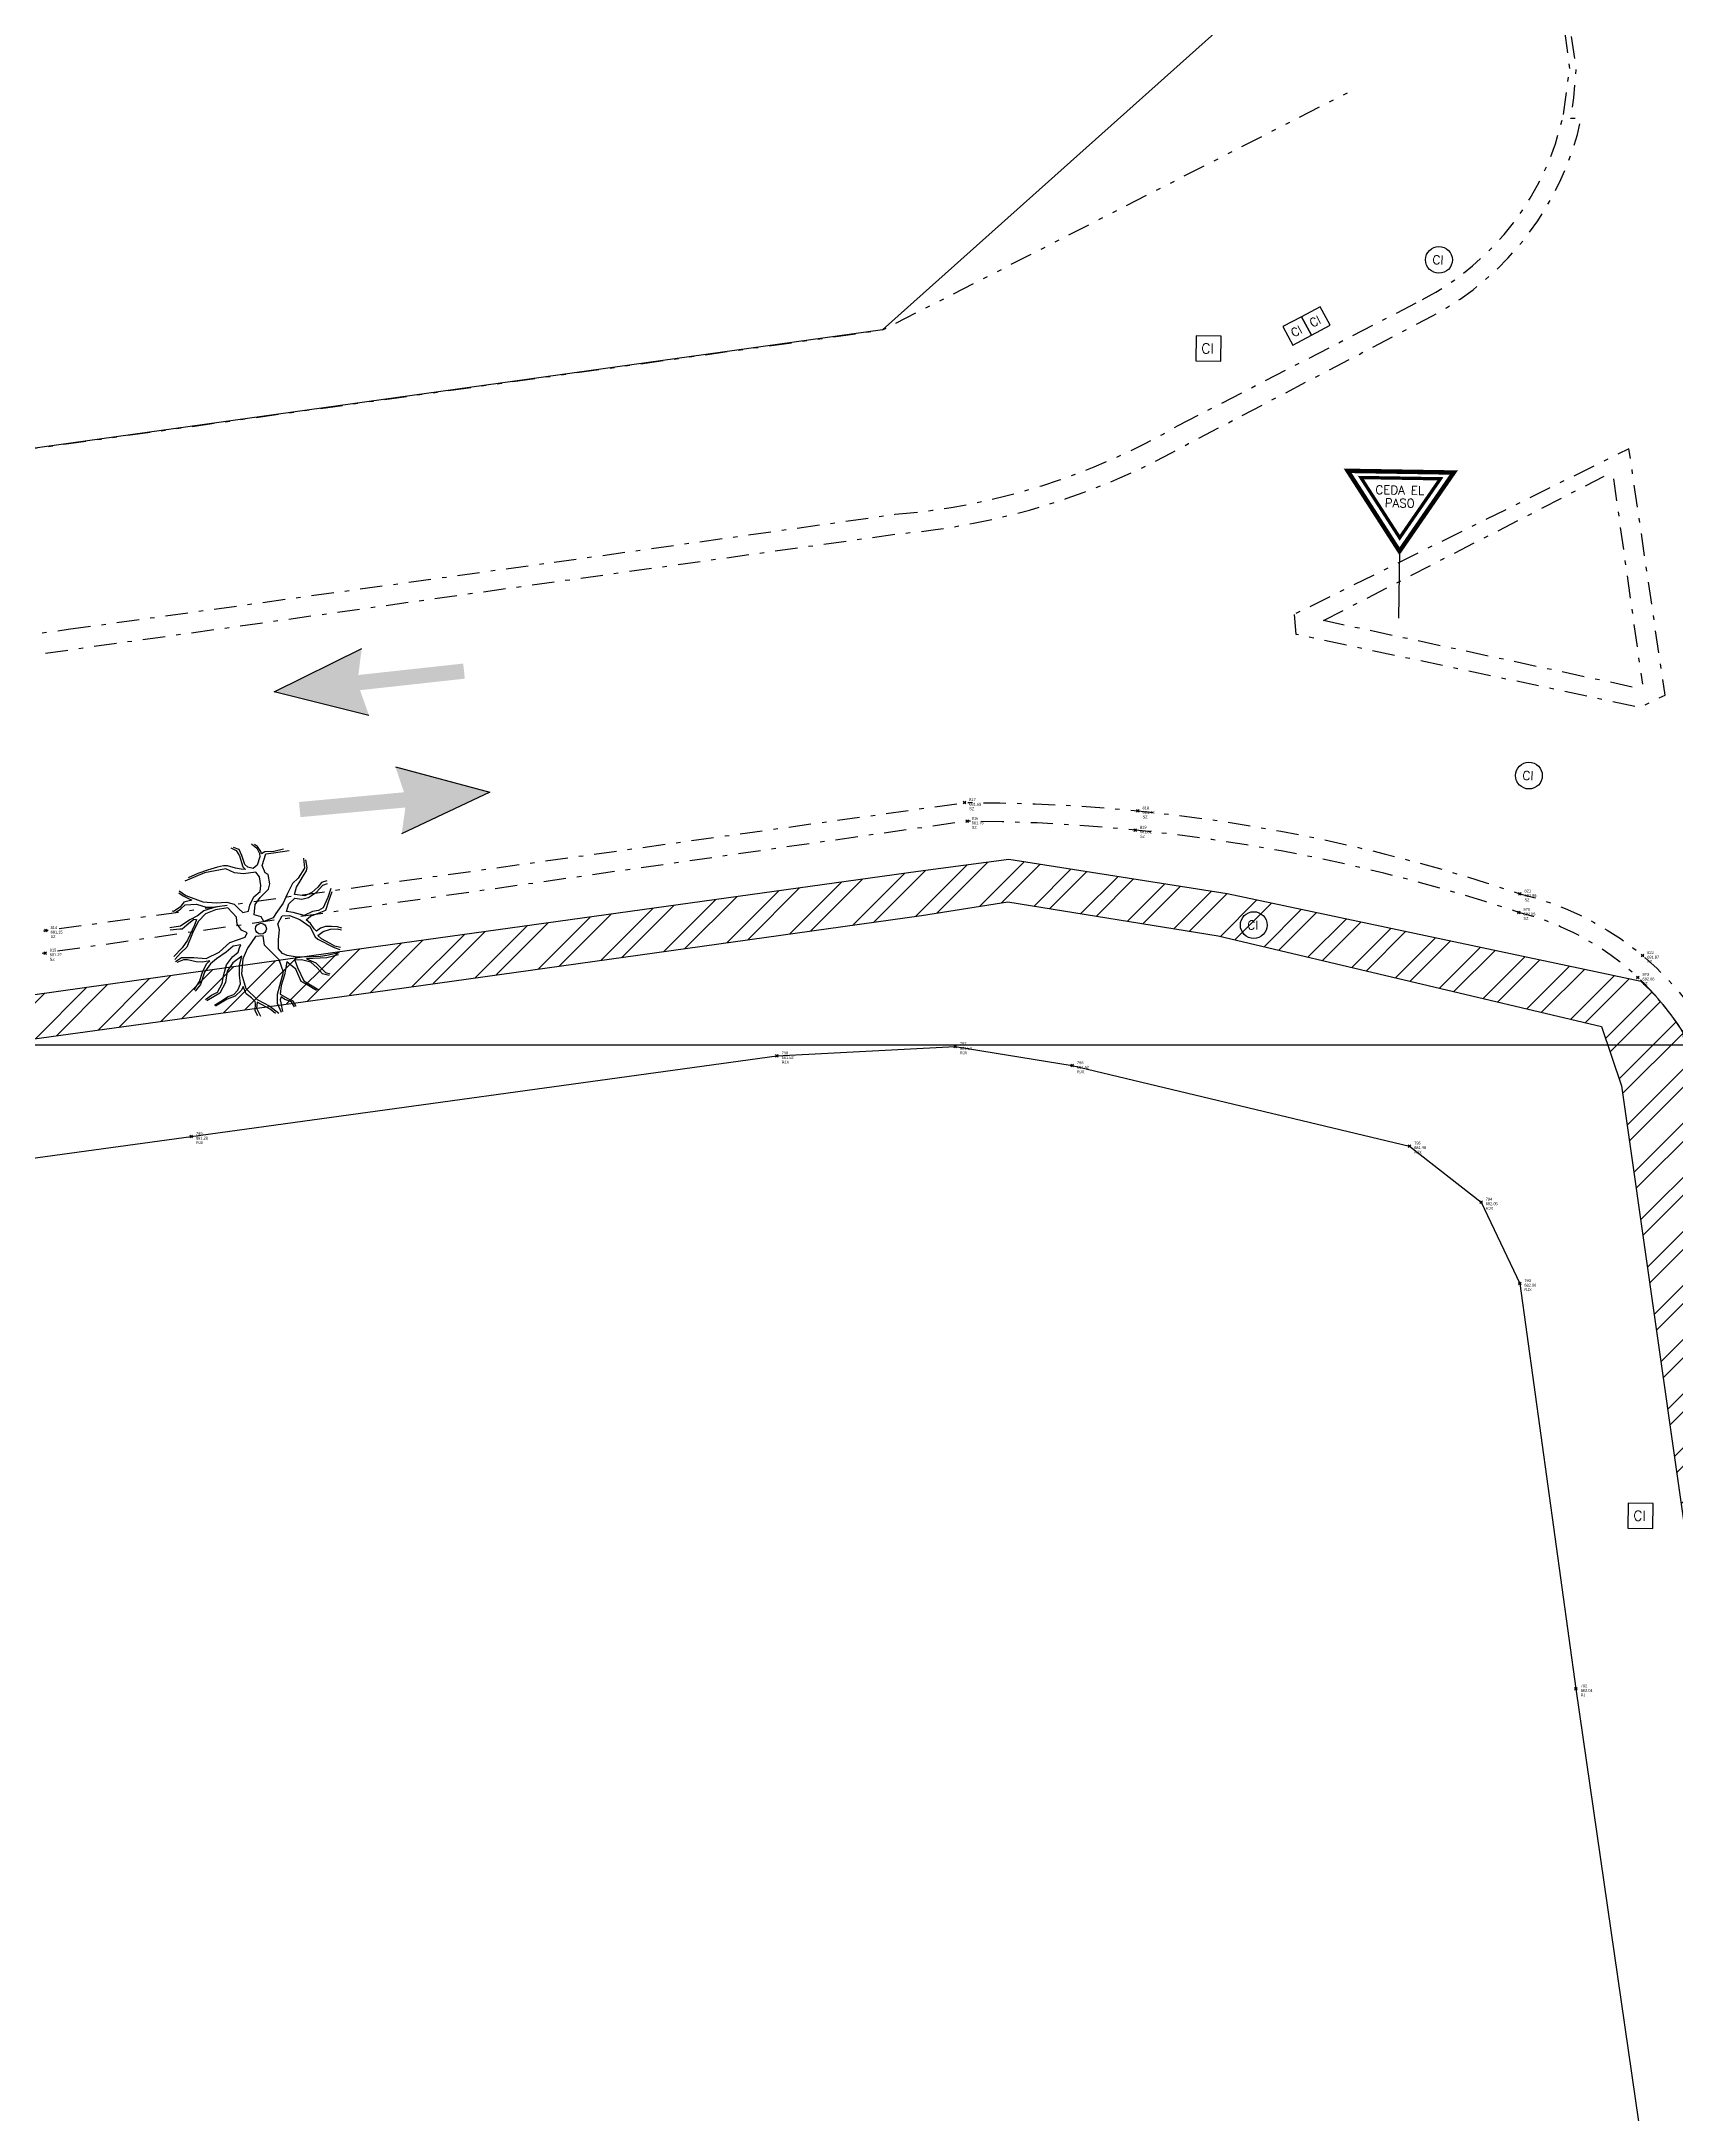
# Model space of a CAD drawing. Extents: x 352140 to 354978, y 6304672 to 6307963.
# Drawn here: x 352735.63 to 352772.25, y 6305576.04 to 6305622.47 of the extents above; entities that cross this region are included whole.
import ezdxf
from ezdxf.enums import TextEntityAlignment as Align

# ---------------------------------------------------------------- set-up
doc = ezdxf.new("R2010")
doc.units = 0
doc.header["$PDMODE"] = 35
doc.header["$PDSIZE"] = 0.03
for name, pattern in [('DASHED', [19.05, 12.7, -6.35]), ('DIVIDE', [1.25, 0.5, -0.25, 0, -0.25, 0, -0.25]), ('JPG_DASHDOT', [1, 0.5, -0.25, 0, -0.25])]:
    doc.linetypes.add(name, pattern=pattern)
doc.layers.get('0').update_dxf_attribs({"linetype": 'CONTINUOUS'})
for name, color, linetype in [('03_S2_Pav ext_Borde vereda', 7, 'CONTINUOUS'), ('1-coordenadas', 8, 'CONTINUOUS'), ('1-LINEA DE CIERRO', 7, 'DIVIDE'), ('1-REJA', 252, 'FENCELINE1'), ('1-SEÑALETICA', 2, 'CONTINUOUS'), ('1-VEREDA', 251, 'CONTINUOUS'), ('2-ACHURADO VEREDA', 252, 'CONTINUOUS'), ('C-TOPO - BORDE - 2', 7, 'CONTINUOUS'), ('C-TOPO - BORDE - 3', 7, 'CONTINUOUS'), ('TOP-URB-SOLERAS', 2, 'JPG_DASHDOT'), ('V-NODE - 2013', 4, 'CONTINUOUS'), ('V-NODE-TEXT 2013', 2, 'CONTINUOUS'), ('Z-ARB', 253, 'CONTINUOUS'), ('Z-CI', 253, 'CONTINUOUS'), ('Z-CR', 253, 'CONTINUOUS'), ('Z-CR2', 253, 'CONTINUOUS'), ('Z-R2', 253, 'CONTINUOUS')]:
    doc.layers.add(name, color=color, linetype=linetype)
doc.styles.add('ROMAND', font='romand.shx', dxfattribs={"height": 1})
doc.styles.add('ROMANS', font='romans.shx', dxfattribs={"width": 0.75})
doc.linetypes.add('FENCELINE1', pattern='A,6.35,-2.54,[133,ltypeshp.shx,S=2.54,R=0,X=-2.54,Y=0],-2.54,25.4', length=36.83)

# ---------------------------------------------------------------- blocks, each defined once
blk = doc.blocks.new('COORDENADAS')
at = {"layer": '1-coordenadas'}
blk.add_line((20, -600.625), (1420, -600.625), dxfattribs=at)
blk = doc.blocks.new('ARB')
at = {"layer": 'Z-ARB', "linetype": 'Continuous'}
for p, q in [((-0.239, 1.899), (-0.12, 1.8)), ((-0.104, 1.843), (-0.176, 1.887)), ((-0.859, 1.399), (-0.994, 1.364)), ((-0.77, 1.397), (-0.859, 1.399)), ((-0.594, 1.348), (-0.77, 1.397)), ((-0.702, 1.798), (-0.583, 1.746)), ((-0.515, 1.763), (-0.643, 1.81)), ((-0.583, 1.746), (-0.509, 1.626)), ((-0.451, 1.63), (-0.515, 1.763)), ((-0.509, 1.626), (-0.456, 1.48)), ((-0.456, 1.48), (-0.427, 1.377)), ((-0.383, 1.436), (-0.451, 1.63)), ((-0.315, 1.371), (-0.383, 1.436)), ((-0.104, 1.421), (-0.198, 1.348)), ((-0.12, 1.8), (-0.061, 1.684)), ((-0.028, 1.73), (-0.104, 1.843)), ((-0.052, 1.607), (-0.104, 1.421)), ((-0.061, 1.684), (-0.052, 1.607)), ((-0.015, 1.675), (-0.028, 1.73)), ((0.059, 1.721), (-0.015, 1.675)), ((0.008, 1.414), (0.083, 1.679)), ((0.074, 1.251), (0.008, 1.414)), ((0.263, 1.735), (0.059, 1.721)), ((0.083, 1.679), (0.258, 1.706)), ((0.258, 1.706), (0.603, 1.763)), ((0.476, 1.792), (0.263, 1.735)), ((0.925, 1.599), (0.953, 1.37)), ((1.013, 1.388), (0.981, 1.56)), ((-1.286, 1.232), (-1.718, 1.038)), ((-1.435, 1.215), (-1.648, 1.112)), ((-1.218, 1.294), (-1.435, 1.215)), ((-0.807, 1.329), (-1.286, 1.232)), ((-0.994, 1.364), (-1.218, 1.294)), ((-0.613, 1.246), (-0.807, 1.329)), ((-0.408, 1.222), (-0.613, 1.246)), ((-0.46, 1.33), (-0.594, 1.348)), ((-0.365, 1.32), (-0.46, 1.33)), ((-0.427, 1.377), (-0.365, 1.32)), ((-0.133, 1.268), (-0.408, 1.222)), ((-0.198, 1.348), (-0.315, 1.371)), ((-0.048, 1.161), (-0.133, 1.268)), ((-0.02, 0.968), (-0.048, 1.161)), ((-0.03, 0.834), (-0.02, 0.968)), ((0.14, 1.216), (0.074, 1.251)), ((0.182, 1.012), (0.14, 1.216)), ((0.158, 0.888), (0.182, 1.012)), ((0.693, 1.027), (0.575, 0.786)), ((0.813, 1.148), (0.693, 1.027)), ((0.743, 0.777), (0.782, 0.943)), ((0.782, 0.943), (0.864, 1.078)), ((0.953, 1.37), (0.813, 1.148)), ((0.864, 1.078), (0.938, 1.207)), ((0.938, 1.207), (0.999, 1.316)), ((0.999, 1.316), (1.013, 1.388)), ((1.26, 0.95), (1.125, 0.832)), ((1.231, 0.842), (1.374, 0.996)), ((1.337, 1.055), (1.26, 0.95)), ((1.457, 1.093), (1.337, 1.055)), ((1.374, 0.996), (1.478, 1.036)), ((-1.85, 0.774), (-1.749, 0.71)), ((-1.845, 0.817), (-1.69, 0.721)), ((-1.735, 0.571), (-1.815, 0.451)), ((-1.797, 0.417), (-1.707, 0.506)), ((-1.749, 0.71), (-1.558, 0.613)), ((-1.558, 0.613), (-1.735, 0.571)), ((-1.707, 0.506), (-1.453, 0.525)), ((-1.69, 0.721), (-1.313, 0.581)), ((-1.453, 0.525), (-1.23, 0.467)), ((-1.313, 0.581), (-1.01, 0.561)), ((-1.01, 0.478), (-1.287, 0.38)), ((-1.23, 0.467), (-1.01, 0.478)), ((-1.01, 0.561), (-0.772, 0.583)), ((-0.772, 0.583), (-0.611, 0.538)), ((-0.611, 0.538), (-0.502, 0.434)), ((-0.283, 0.392), (-0.259, 0.523)), ((-0.259, 0.523), (-0.167, 0.709)), ((-0.167, 0.709), (-0.03, 0.834)), ((-0.154, 0.307), (-0.135, 0.537)), ((-0.135, 0.537), (-0.024, 0.697)), ((-0.024, 0.697), (0.158, 0.888)), ((0.486, 0.577), (0.329, 0.343)), ((0.575, 0.786), (0.486, 0.577)), ((0.565, 0.396), (0.614, 0.568)), ((0.614, 0.568), (0.752, 0.7)), ((0.973, 0.756), (0.743, 0.777)), ((0.752, 0.7), (0.909, 0.677)), ((0.909, 0.677), (1.054, 0.717)), ((1.125, 0.832), (0.973, 0.756)), ((1.054, 0.717), (1.231, 0.842)), ((1.39, 0.487), (1.281, 0.425)), ((1.419, 0.557), (1.39, 0.487)), ((1.484, 0.726), (1.419, 0.557)), ((1.445, 0.439), (1.509, 0.646)), ((1.554, 0.924), (1.484, 0.726)), ((1.509, 0.646), (1.582, 0.858)), ((-1.799, 0.026), (-2.04, -0.011)), ((-2.01, 0.315), (-1.918, 0.335)), ((-1.962, 0.358), (-1.993, 0.364)), ((-1.815, 0.451), (-1.962, 0.358)), ((-1.918, 0.335), (-1.797, 0.417)), ((-1.593, 0.175), (-1.799, 0.026)), ((-1.76, -0.027), (-1.663, 0.06)), ((-1.663, 0.06), (-1.502, 0.188)), ((-1.486, 0.056), (-1.64, -0.284)), ((-1.423, 0.263), (-1.593, 0.175)), ((-1.406, 0.139), (-1.529, -0.124)), ((-1.502, 0.188), (-1.446, 0.184)), ((-1.446, 0.184), (-1.486, 0.056)), ((-1.287, 0.38), (-1.423, 0.263)), ((-1.244, 0.312), (-1.406, 0.139)), ((-1.024, 0.405), (-1.244, 0.312)), ((-0.747, 0.458), (-1.024, 0.405)), ((-0.553, 0.248), (-0.747, 0.458)), ((-0.534, 0.093), (-0.553, 0.248)), ((-0.49, 0.032), (-0.534, 0.093)), ((-0.502, 0.434), (-0.412, 0.356)), ((-0.431, -0.039), (-0.49, 0.032)), ((-0.412, 0.356), (-0.283, 0.392)), ((-0.154, 0.307), (-0.154, 0.307)), ((-0.001, 0.263), (-0.154, 0.307)), ((0.06, 0.161), (-0.001, 0.263)), ((0.271, 0.249), (0.06, 0.161)), ((0.329, 0.343), (0.271, 0.249)), ((0.374, 0.116), (0.473, 0.293)), ((0.413, -0.019), (0.374, 0.116)), ((0.473, 0.293), (0.637, 0.307)), ((0.714, 0.375), (0.565, 0.396)), ((0.637, 0.307), (0.87, 0.217)), ((0.961, 0.313), (0.714, 0.375)), ((0.87, 0.217), (1.092, 0.069)), ((1.148, 0.406), (0.961, 0.313)), ((1.007, 0.214), (1.104, 0.301)), ((1.112, 0.134), (1.007, 0.214)), ((1.092, 0.069), (1.217, -0.165)), ((1.104, 0.301), (1.261, 0.361)), ((1.196, 0.02), (1.112, 0.134)), ((1.281, 0.425), (1.148, 0.406)), ((1.242, -0.034), (1.196, 0.02)), ((1.335, 0.031), (1.242, -0.034)), ((1.261, 0.361), (1.445, 0.439)), ((1.447, 0.07), (1.335, 0.031)), ((1.394, -0.041), (1.559, 0.018)), ((1.578, 0.075), (1.447, 0.07)), ((1.559, 0.018), (1.705, 0.021)), ((1.714, 0.072), (1.578, 0.075)), ((1.705, 0.021), (1.806, 0.001)), ((1.814, 0.045), (1.714, 0.072)), ((-2.033, -0.058), (-1.818, -0.031)), ((-1.754, -0.458), (-1.937, -0.656)), ((-1.818, -0.031), (-1.76, -0.027)), ((-1.653, -0.439), (-1.782, -0.565)), ((-1.64, -0.284), (-1.754, -0.458)), ((-1.529, -0.124), (-1.653, -0.439)), ((-0.93, -0.54), (-0.694, -0.321)), ((-0.613, -0.404), (-0.768, -0.54)), ((-0.694, -0.321), (-0.346, -0.191)), ((-0.445, -0.368), (-0.613, -0.404)), ((-0.5, -0.531), (-0.474, -0.438)), ((-0.474, -0.438), (-0.445, -0.368)), ((-0.304, -0.094), (-0.431, -0.039)), ((-0.297, -0.442), (-0.391, -0.68)), ((-0.346, -0.191), (-0.304, -0.094)), ((-0.117, -0.175), (-0.297, -0.442)), ((0.055, -0.162), (-0.117, -0.175)), ((0.089, -0.365), (0.055, -0.162)), ((0.422, -0.692), (0.089, -0.365)), ((0.396, -0.235), (0.413, -0.019)), ((0.404, -0.447), (0.396, -0.235)), ((0.49, -0.547), (0.404, -0.447)), ((1.217, -0.165), (1.28, -0.215)), ((1.28, -0.132), (1.394, -0.041)), ((1.364, -0.201), (1.28, -0.132)), ((1.28, -0.215), (1.65, -0.391)), ((1.554, -0.305), (1.364, -0.201)), ((1.664, -0.363), (1.554, -0.305)), ((1.65, -0.391), (1.778, -0.438)), ((1.787, -0.395), (1.664, -0.363)), ((-1.782, -0.565), (-1.916, -0.718)), ((-1.898, -0.762), (-1.771, -0.673)), ((-1.724, -0.727), (-1.874, -0.789)), ((-1.771, -0.673), (-1.495, -0.665)), ((-1.635, -0.722), (-1.724, -0.727)), ((-1.441, -0.766), (-1.635, -0.722)), ((-1.495, -0.665), (-1.216, -0.688)), ((-1.297, -0.771), (-1.441, -0.766)), ((-1.136, -0.734), (-1.297, -0.771)), ((-1.29, -0.991), (-1.206, -0.803)), ((-1.118, -0.805), (-1.25, -0.991)), ((-1.216, -0.688), (-0.93, -0.54)), ((-1.206, -0.803), (-1.136, -0.734)), ((-0.982, -0.688), (-1.118, -0.805)), ((-0.768, -0.54), (-0.982, -0.688)), ((-0.82, -1.065), (-0.757, -0.821)), ((-0.757, -0.821), (-0.626, -0.643)), ((-0.619, -0.772), (-0.743, -0.959)), ((-0.626, -0.643), (-0.5, -0.531)), ((-0.42, -0.622), (-0.619, -0.772)), ((-0.467, -0.824), (-0.42, -0.622)), ((-0.462, -1.051), (-0.467, -0.824)), ((-0.391, -0.68), (-0.415, -1.015)), ((0.523, -0.967), (0.422, -0.692)), ((0.595, -0.589), (0.49, -0.547)), ((0.568, -0.901), (0.544, -1.024)), ((0.592, -0.732), (0.568, -0.901)), ((0.796, -0.891), (0.592, -0.732)), ((0.822, -0.625), (0.595, -0.589)), ((0.917, -0.681), (0.77, -0.69)), ((0.77, -0.69), (0.835, -0.854)), ((0.92, -1.171), (0.796, -0.891)), ((1.165, -0.608), (0.822, -0.625)), ((0.835, -0.854), (0.98, -1.153)), ((1.126, -0.728), (0.917, -0.681)), ((1.483, -0.631), (1.034, -0.658)), ((1.034, -0.658), (1.244, -0.743)), ((1.271, -0.854), (1.126, -0.728)), ((1.335, -0.602), (1.165, -0.608)), ((1.244, -0.743), (1.461, -0.958)), ((1.398, -0.991), (1.271, -0.854)), ((1.485, -0.578), (1.335, -0.602)), ((1.747, -0.56), (1.483, -0.631)), ((1.761, -0.511), (1.485, -0.578)), ((-1.472, -1.393), (-1.355, -1.205)), ((-1.335, -1.269), (-1.453, -1.419)), ((-1.355, -1.205), (-1.29, -0.991)), ((-1.25, -0.991), (-1.335, -1.269)), ((-0.947, -1.433), (-0.845, -1.241)), ((-0.776, -1.217), (-0.895, -1.458)), ((-0.845, -1.241), (-0.82, -1.065)), ((-0.743, -0.959), (-0.776, -1.217)), ((-0.584, -1.48), (-0.493, -1.384)), ((-0.413, -1.384), (-0.552, -1.523)), ((-0.493, -1.384), (-0.434, -1.244)), ((-0.434, -1.244), (-0.462, -1.051)), ((-0.415, -1.015), (-0.316, -1.342)), ((-0.38, -1.3), (-0.413, -1.384)), ((-0.307, -1.465), (-0.38, -1.3)), ((-0.316, -1.342), (-0.056, -1.588)), ((0.396, -1.463), (0.466, -1.183)), ((0.474, -1.267), (0.453, -1.459)), ((0.466, -1.183), (0.523, -0.967)), ((0.544, -1.024), (0.474, -1.267)), ((1.016, -1.22), (0.92, -1.171)), ((0.98, -1.153), (1.315, -1.345)), ((1.27, -1.366), (1.016, -1.22)), ((1.545, -1.027), (1.398, -0.991)), ((1.461, -0.958), (1.561, -0.985)), ((-1.214, -1.608), (-1.082, -1.505)), ((-0.895, -1.458), (-1.187, -1.636)), ((-1.082, -1.505), (-0.947, -1.433)), ((-1.011, -1.73), (-0.881, -1.642)), ((-0.734, -1.587), (-0.991, -1.749)), ((-0.881, -1.642), (-0.707, -1.532)), ((-0.552, -1.523), (-0.734, -1.587)), ((-0.707, -1.532), (-0.584, -1.48)), ((-0.185, -1.548), (-0.307, -1.465)), ((-0.104, -1.631), (-0.185, -1.548)), ((-0.097, -1.678), (-0.104, -1.631)), ((-0.096, -1.844), (-0.097, -1.678)), ((-0.037, -1.953), (-0.096, -1.844)), ((-0.059, -1.648), (-0.068, -1.782)), ((-0.068, -1.782), (0.019, -1.957)), ((0.235, -1.802), (-0.059, -1.648)), ((-0.056, -1.588), (0.224, -1.732)), ((0.224, -1.732), (0.433, -1.885)), ((0.354, -1.892), (0.235, -1.802)), ((0.397, -1.667), (0.396, -1.463)), ((0.49, -1.868), (0.397, -1.667)), ((0.453, -1.459), (0.629, -1.553)), ((0.475, -1.516), (0.453, -1.587)), ((0.453, -1.587), (0.473, -1.651)), ((0.473, -1.651), (0.516, -1.848)), ((0.56, -1.577), (0.475, -1.516)), ((0.712, -1.629), (0.56, -1.577)), ((0.629, -1.553), (0.741, -1.604)), ((0.779, -1.74), (0.712, -1.629)), ((0.741, -1.604), (0.807, -1.722))]:
    blk.add_line(p, q, dxfattribs=at)
at = {"layer": 'Z-ARB'}
blk.add_circle((0, 0), 0.122, dxfattribs=at)
blk = doc.blocks.new('CI')
at = {"layer": 'Z-CI'}
blk.add_circle((0, 0), 1.2, dxfattribs=at)
at = {"layer": 'Z-CI', "style": 'ROMANS'}
blk.add_text('CI', height=0.8, rotation=360, dxfattribs=at).set_placement((-0.58, -0.4))
blk = doc.blocks.new('CR')
at = {"layer": 'Z-CR', "color": 9, "true_color": 0xbdbdbd}
for p, q in [((-1.12, 1.12), (-1.12, -1.12)), ((1.12, 1.12), (-1.12, 1.12)), ((1.12, -1.12), (1.12, 1.12)), ((-1.12, -1.12), (1.12, -1.12))]:
    blk.add_line(p, q, dxfattribs=at)
at = {"layer": 'Z-CR', "color": 9, "true_color": 0xbdbdbd, "style": 'ROMANS'}
blk.add_text('CI', height=0.9, dxfattribs=at).set_placement((-0.65, -0.45))
blk = doc.blocks.new('CR2')
at = {"layer": 'Z-CR2'}
for p, q in [((-1.69, 0.84), (-1.69, -0.84)), ((0, 0.84), (-1.69, 0.84)), ((0, 0.84), (0, -0.84)), ((1.69, 0.84), (0, 0.84)), ((0, -0.84), (0, 0.84)), ((1.69, -0.84), (1.69, 0.84)), ((-1.69, -0.84), (0, -0.84)), ((0, -0.84), (1.69, -0.84))]:
    blk.add_line(p, q, dxfattribs=at)
at = {"layer": 'Z-CR2', "style": 'ROMANS'}
for p in [(-1.33, -0.34), (0.36, -0.34)]:
    blk.add_text('CI', height=0.675, rotation=360, dxfattribs=at).set_placement(p)
blk = doc.blocks.new('R2')
at = {"layer": 'Z-R2'}
blk.add_line((0, 3), (0, 0), dxfattribs=at)
at = {"layer": 'Z-R2', "linetype": 'Continuous'}
for points, const_width in [([(-2.376, 6.564), (2.376, 6.564), (0, 3)], 0.198), ([(-1.782, 6.274), (1.782, 6.274), (0, 3.601)], 0.148)]:
    blk.add_lwpolyline(points, close=True, dxfattribs=dict(at, const_width=const_width))
at = {"layer": 'Z-R2', "linetype": 'Continuous', "style": 'ROMAND'}
for s, width, p, p2 in [('CEDA EL', 0.86872, (-1.121, 5.545), (1.067, 5.545)), ('PASO', 0.920648, (-0.688, 4.964), (0.649, 4.964))]:
    blk.add_text(s, height=0.3861, dxfattribs=dict(at, width=width)).set_placement(p, p2, align=Align.FIT)
blk = doc.blocks.new('A$C00085B3A')
at = {"layer": '1-SEÑALETICA'}
blk.add_hatch(color=256, dxfattribs=at).paths.add_polyline_path([(0.999, 1.408), (0.621, 1.281), (0.476, 2.848), (0.25, 2.828), (0.394, 1.26), (0, 1.316), (0.624, 0)])
for p, q in [((0.624, 0), (0, 1.316)), ((0.999, 1.408), (0.624, 0))]:
    blk.add_line(p, q, dxfattribs=at)
blk = doc.blocks.new('*U192', base_point=(352735.728, 6305602.558))
at = {"layer": 'V-NODE - 2013', "lineweight": -2}
blk.add_point((352735.728, 6305602.558), dxfattribs=at)
at = {"layer": 'V-NODE-TEXT 2013', "linetype": 'ByBlock', "char_height": 0.0635}
for s, insert, attachment_point in [('814', (352735.833, 6305602.591), 7), ('SZ', (352735.833, 6305602.452), 1), ('681.15', (352735.833, 6305602.553), 1)]:
    blk.add_mtext(s, dxfattribs=dict(at, insert=insert, attachment_point=attachment_point))
blk = doc.blocks.new('*U193', base_point=(352735.709, 6305602.051))
at = {"layer": 'V-NODE - 2013', "lineweight": -2}
blk.add_point((352735.709, 6305602.051), dxfattribs=at)
at = {"layer": 'V-NODE-TEXT 2013', "linetype": 'ByBlock', "char_height": 0.0635}
for s, insert, attachment_point in [('815', (352735.814, 6305602.084), 7), ('681.22', (352735.814, 6305602.046), 1), ('SZ', (352735.814, 6305601.945), 1)]:
    blk.add_mtext(s, dxfattribs=dict(at, insert=insert, attachment_point=attachment_point))
blk = doc.blocks.new('*U194', base_point=(352756.356, 6305605.005))
at = {"layer": 'V-NODE - 2013', "lineweight": -2}
blk.add_point((352756.356, 6305605.005), dxfattribs=at)
at = {"layer": 'V-NODE-TEXT 2013', "linetype": 'ByBlock', "char_height": 0.0635}
for s, insert, attachment_point in [('816', (352756.461, 6305605.038), 7), ('SZ', (352756.461, 6305604.899), 1), ('681.76', (352756.461, 6305605), 1)]:
    blk.add_mtext(s, dxfattribs=dict(at, insert=insert, attachment_point=attachment_point))
blk = doc.blocks.new('*U195', base_point=(352756.301, 6305605.422))
at = {"layer": 'V-NODE - 2013', "lineweight": -2}
blk.add_point((352756.301, 6305605.422), dxfattribs=at)
at = {"layer": 'V-NODE-TEXT 2013', "linetype": 'ByBlock', "char_height": 0.0635}
for s, insert, attachment_point in [('817', (352756.406, 6305605.455), 7), ('SZ', (352756.406, 6305605.316), 1), ('681.69', (352756.406, 6305605.417), 1)]:
    blk.add_mtext(s, dxfattribs=dict(at, insert=insert, attachment_point=attachment_point))
blk = doc.blocks.new('*U196', base_point=(352760.182, 6305605.238))
at = {"layer": 'V-NODE - 2013', "lineweight": -2}
blk.add_point((352760.182, 6305605.238), dxfattribs=at)
at = {"layer": 'V-NODE-TEXT 2013', "linetype": 'ByBlock', "char_height": 0.0635}
for s, insert, attachment_point in [('818', (352760.287, 6305605.271), 7), ('681.78', (352760.287, 6305605.233), 1), ('SZ', (352760.287, 6305605.132), 1)]:
    blk.add_mtext(s, dxfattribs=dict(at, insert=insert, attachment_point=attachment_point))
blk = doc.blocks.new('*U197', base_point=(352760.123, 6305604.806))
at = {"layer": 'V-NODE - 2013', "lineweight": -2}
blk.add_point((352760.123, 6305604.806), dxfattribs=at)
at = {"layer": 'V-NODE-TEXT 2013', "linetype": 'ByBlock', "char_height": 0.0635}
for s, insert, attachment_point in [('819', (352760.228, 6305604.839), 7), ('681.82', (352760.228, 6305604.801), 1), ('SZ', (352760.228, 6305604.7), 1)]:
    blk.add_mtext(s, dxfattribs=dict(at, insert=insert, attachment_point=attachment_point))
blk = doc.blocks.new('*U198', base_point=(352768.712, 6305602.964))
at = {"layer": 'V-NODE - 2013', "lineweight": -2}
blk.add_point((352768.712, 6305602.964), dxfattribs=at)
at = {"layer": 'V-NODE-TEXT 2013', "linetype": 'ByBlock', "char_height": 0.0635}
for s, insert, attachment_point in [('820', (352768.817, 6305602.997), 7), ('682.05', (352768.817, 6305602.959), 1), ('SZ', (352768.817, 6305602.858), 1)]:
    blk.add_mtext(s, dxfattribs=dict(at, insert=insert, attachment_point=attachment_point))
blk = doc.blocks.new('*U199', base_point=(352768.736, 6305603.378))
at = {"layer": 'V-NODE - 2013', "lineweight": -2}
blk.add_point((352768.736, 6305603.378), dxfattribs=at)
at = {"layer": 'V-NODE-TEXT 2013', "linetype": 'ByBlock', "char_height": 0.0635}
for s, insert, attachment_point in [('821', (352768.841, 6305603.411), 7), ('681.96', (352768.841, 6305603.373), 1), ('SZ', (352768.841, 6305603.272), 1)]:
    blk.add_mtext(s, dxfattribs=dict(at, insert=insert, attachment_point=attachment_point))
blk = doc.blocks.new('*U200', base_point=(352771.484, 6305601.996))
at = {"layer": 'V-NODE - 2013', "lineweight": -2}
blk.add_point((352771.484, 6305601.996), dxfattribs=at)
at = {"layer": 'V-NODE-TEXT 2013', "linetype": 'ByBlock', "char_height": 0.0635}
for s, insert, attachment_point in [('822', (352771.589, 6305602.029), 7), ('681.97', (352771.589, 6305601.991), 1), ('SZ', (352771.589, 6305601.89), 1)]:
    blk.add_mtext(s, dxfattribs=dict(at, insert=insert, attachment_point=attachment_point))
blk = doc.blocks.new('*U201', base_point=(352771.378, 6305601.508))
at = {"layer": 'V-NODE - 2013', "lineweight": -2}
blk.add_point((352771.378, 6305601.508), dxfattribs=at)
at = {"layer": 'V-NODE-TEXT 2013', "linetype": 'ByBlock', "char_height": 0.0635}
for s, insert, attachment_point in [('823', (352771.483, 6305601.541), 7), ('682.06', (352771.483, 6305601.503), 1), ('SZ', (352771.483, 6305601.402), 1)]:
    blk.add_mtext(s, dxfattribs=dict(at, insert=insert, attachment_point=attachment_point))
blk = doc.blocks.new('*U250', base_point=(352768.733, 6305594.649))
at = {"layer": 'V-NODE - 2013', "lineweight": -2}
blk.add_point((352768.733, 6305594.649), dxfattribs=at)
at = {"layer": 'V-NODE-TEXT 2013', "linetype": 'ByBlock', "char_height": 0.0635}
for s, insert, attachment_point in [('793', (352768.838, 6305594.682), 7), ('682.06', (352768.838, 6305594.644), 1), ('RJX', (352768.838, 6305594.543), 1)]:
    blk.add_mtext(s, dxfattribs=dict(at, insert=insert, attachment_point=attachment_point))
blk = doc.blocks.new('*U251', base_point=(352767.867, 6305596.473))
at = {"layer": 'V-NODE - 2013', "lineweight": -2}
blk.add_point((352767.867, 6305596.473), dxfattribs=at)
at = {"layer": 'V-NODE-TEXT 2013', "linetype": 'ByBlock', "char_height": 0.0635}
for s, insert, attachment_point in [('794', (352767.972, 6305596.506), 7), ('682.05', (352767.972, 6305596.468), 1), ('RJX', (352767.972, 6305596.367), 1)]:
    blk.add_mtext(s, dxfattribs=dict(at, insert=insert, attachment_point=attachment_point))
blk = doc.blocks.new('*U252', base_point=(352766.266, 6305597.729))
at = {"layer": 'V-NODE - 2013', "lineweight": -2}
blk.add_point((352766.266, 6305597.729), dxfattribs=at)
at = {"layer": 'V-NODE-TEXT 2013', "linetype": 'ByBlock', "char_height": 0.0635}
for s, insert, attachment_point in [('795', (352766.371, 6305597.762), 7), ('681.98', (352766.371, 6305597.724), 1), ('RJX', (352766.371, 6305597.623), 1)]:
    blk.add_mtext(s, dxfattribs=dict(at, insert=insert, attachment_point=attachment_point))
blk = doc.blocks.new('*U253', base_point=(352758.713, 6305599.53))
at = {"layer": 'V-NODE - 2013', "lineweight": -2}
blk.add_point((352758.713, 6305599.53), dxfattribs=at)
at = {"layer": 'V-NODE-TEXT 2013', "linetype": 'ByBlock', "char_height": 0.0635}
for s, insert, attachment_point in [('796', (352758.818, 6305599.563), 7), ('681.52', (352758.818, 6305599.525), 1), ('RJX', (352758.818, 6305599.424), 1)]:
    blk.add_mtext(s, dxfattribs=dict(at, insert=insert, attachment_point=attachment_point))
blk = doc.blocks.new('*U254', base_point=(352756.091, 6305599.956))
at = {"layer": 'V-NODE - 2013', "lineweight": -2}
blk.add_point((352756.091, 6305599.956), dxfattribs=at)
at = {"layer": 'V-NODE-TEXT 2013', "linetype": 'ByBlock', "char_height": 0.0635}
for s, insert, attachment_point in [('797', (352756.196, 6305599.989), 7), ('681.54', (352756.196, 6305599.951), 1), ('RJX', (352756.196, 6305599.85), 1)]:
    blk.add_mtext(s, dxfattribs=dict(at, insert=insert, attachment_point=attachment_point))
blk = doc.blocks.new('*U255', base_point=(352752.1, 6305599.747))
at = {"layer": 'V-NODE - 2013', "lineweight": -2}
blk.add_point((352752.1, 6305599.747), dxfattribs=at)
at = {"layer": 'V-NODE-TEXT 2013', "linetype": 'ByBlock', "char_height": 0.0635}
for s, insert, attachment_point in [('798', (352752.205, 6305599.78), 7), ('681.52', (352752.205, 6305599.742), 1), ('RJX', (352752.205, 6305599.641), 1)]:
    blk.add_mtext(s, dxfattribs=dict(at, insert=insert, attachment_point=attachment_point))
blk = doc.blocks.new('*U256', base_point=(352738.984, 6305597.943))
at = {"layer": 'V-NODE - 2013', "lineweight": -2}
blk.add_point((352738.984, 6305597.943), dxfattribs=at)
at = {"layer": 'V-NODE-TEXT 2013', "linetype": 'ByBlock', "char_height": 0.0635}
for s, insert, attachment_point in [('799', (352739.089, 6305597.976), 7), ('681.29', (352739.089, 6305597.938), 1), ('RJX', (352739.089, 6305597.837), 1)]:
    blk.add_mtext(s, dxfattribs=dict(at, insert=insert, attachment_point=attachment_point))
blk = doc.blocks.new('*U277', base_point=(352769.993, 6305585.57))
at = {"layer": 'V-NODE - 2013', "lineweight": -2}
blk.add_point((352769.993, 6305585.57), dxfattribs=at)
at = {"layer": 'V-NODE-TEXT 2013', "linetype": 'ByBlock', "char_height": 0.0635}
for s, insert, attachment_point in [('792', (352770.098, 6305585.603), 7), ('682.04', (352770.098, 6305585.565), 1), ('RJ', (352770.098, 6305585.464), 1)]:
    blk.add_mtext(s, dxfattribs=dict(at, insert=insert, attachment_point=attachment_point))

msp = doc.modelspace()

# ---------------------------------------------------------------- hatches: boundary and pattern name
at = {"layer": '03_S2_Pav ext_Borde vereda'}
h = msp.add_hatch(dxfattribs=at)
h.set_pattern_fill('DOTS', color=256, scale=0.2)
h.set_pattern_definition([(0, (0, 0), (0.079375, 0.15875), [0, -0.15875])])
edge = h.paths.add_edge_path()
edge.add_arc((352748.807, 6305741.269), 0.6, 191.9515, 355.6455, ccw=False)
edge.add_arc((352792.166, 6305750.447), 44.919, 191.6658, 191.9515, ccw=False)
edge.add_line((352748.174, 6305741.364), (352741.238, 6305741.435))
edge.add_arc((352792.166, 6305750.447), 51.719, 188.0126, 190.0351, ccw=False)
edge.add_line((352740.951, 6305743.238), (352740.749, 6305743.24))
edge.add_arc((352792.166, 6305750.447), 51.919, 187.9792, 192.0603)
edge.add_arc((352692.496, 6305729.152), 50, 5.6038, 12.0603, ccw=False)
edge.add_arc((352885.486, 6305749.065), 144.016, 185.9908, 195.05624)
edge.add_arc((352743.517, 6305710.875), 3, -16.8305, 15.0562, ccw=False)
edge.add_line((352746.389, 6305710.007), (352745.329, 6305706.502))
edge.add_arc((352748.2, 6305705.634), 3, 163.1695, 198.1695)
edge.add_line((352745.35, 6305704.698), (352746.83, 6305700.188))
edge.add_arc((353217.983, 6305866.064), 499.5, 199.39537, 202.53487)
edge.add_line((352756.622, 6305674.633), (352763.639, 6305654.529))
edge.add_line((352763.639, 6305654.529), (352766.426, 6305646.435))
edge.add_arc((352769.263, 6305647.412), 3, 199.0021, 234.0031)
edge.add_line((352767.5, 6305644.985), (352769.962, 6305643.197))
edge.add_arc((352768.198, 6305640.77), 3, 17.9764, 54.0015, ccw=False)
edge.add_arc((351870.786, 6305349.592), 946.469, 17.70596, 17.976359, ccw=False)
edge.add_arc((357774.17, 6306970.411), 5176.321, 194.922513, 195.061819)
edge.add_arc((352345.674, 6305526.266), 441.256, 9.34098, 12.96792, ccw=False)
edge.add_line((352781.079, 6305597.886), (352781.449, 6305594.732))
edge.add_line((352781.449, 6305594.732), (352781.712, 6305591.66))
edge.add_line((352781.712, 6305591.66), (352781.839, 6305588.604))
edge.add_line((352781.839, 6305588.604), (352781.836, 6305585.625))
edge.add_line((352781.836, 6305585.625), (352781.765, 6305582.656))
edge.add_line((352781.765, 6305582.656), (352781.694, 6305579.728))
edge.add_line((352781.694, 6305579.728), (352781.692, 6305576.786))
edge.add_line((352781.692, 6305576.786), (352781.816, 6305573.824))
edge.add_line((352781.816, 6305573.824), (352782.133, 6305570.857))
edge.add_line((352782.133, 6305570.857), (352782.422, 6305567.893))
edge.add_arc((352351.016, 6305527.324), 433.31, 3.22552, 5.37215, ccw=False)
edge.add_line((352783.639, 6305551.705), (352784.663, 6305533.533))
edge.add_line((352784.663, 6305533.533), (352784.863, 6305533.544))
edge.add_line((352784.863, 6305533.544), (352784.761, 6305535.341))
edge.add_line((352784.761, 6305535.341), (352791.052, 6305535.696))
edge.add_line((352791.052, 6305535.696), (352790.129, 6305552.071))
edge.add_arc((352351.167, 6305527.339), 439.658, 3.2247, 6.06057)
edge.add_arc((352790.357, 6305573.969), 2, 6.0606, 186.0606, ccw=False)
edge.add_arc((352351.162, 6305527.338), 443.663, 3.21745, 6.06057, ccw=False)
edge.add_line((352794.126, 6305552.239), (352795.045, 6305535.921))
edge.add_line((352795.045, 6305535.921), (352802.334, 6305536.332))
edge.add_line((352802.334, 6305536.332), (352802.435, 6305534.534))
edge.add_line((352802.435, 6305534.534), (352802.635, 6305534.546))
edge.add_line((352802.635, 6305534.546), (352801.614, 6305552.661))
edge.add_arc((352351.183, 6305527.34), 451.142, 3.21751, 7.53958)
edge.add_line((352798.425, 6305586.535), (352797.901, 6305589.489))
edge.add_line((352797.901, 6305589.489), (352797.337, 6305592.434))
edge.add_line((352797.337, 6305592.434), (352796.696, 6305595.358))
edge.add_line((352796.696, 6305595.358), (352795.983, 6305598.257))
edge.add_line((352795.983, 6305598.257), (352795.231, 6305601.141))
edge.add_line((352795.231, 6305601.141), (352794.478, 6305604.033))
edge.add_line((352794.478, 6305604.033), (352793.76, 6305606.951))
edge.add_line((352793.76, 6305606.951), (352793.112, 6305609.908))
edge.add_line((352793.112, 6305609.908), (352792.539, 6305612.89))
edge.add_line((352792.539, 6305612.89), (352792.032, 6305615.833))
edge.add_arc((352349.379, 6305527.058), 451.467, 11.34037, 13.00836)
edge.add_arc((357774.17, 6306970.411), 5162.321, 194.999983, 195.064624, ccw=False)
edge.add_arc((357774.17, 6306970.411), 5162.321, 194.918755, 194.999983, ccw=False)
edge.add_arc((351870.786, 6305349.592), 960.469, 17.685582, 18.028446)
edge.add_line((352784.099, 6305646.847), (352779.713, 6305660.065))
edge.add_line((352779.713, 6305660.065), (352778.245, 6305664.271))
edge.add_arc((352781.077, 6305665.26), 3, 164.2427, 199.242, ccw=False)
edge.add_line((352778.19, 6305666.074), (352779.097, 6305669.287))
edge.add_arc((352776.209, 6305670.102), 3, 344.2427, 379.2412)
edge.add_line((352779.042, 6305671.091), (352775.313, 6305681.773))
edge.add_arc((353217.983, 6305866.064), 479.5, 199.39537, 202.60286, ccw=False)
edge.add_arc((352886.447, 6305749.311), 128.007, 193.01673, 199.38233, ccw=False)
edge.add_line((352761.729, 6305720.48), (352761.207, 6305722.929))
edge.add_arc((352758.273, 6305722.303), 3, 12.0434, 47.0434)
edge.add_line((352760.317, 6305724.499), (352758.056, 6305726.605))
edge.add_arc((352760.094, 6305728.805), 3, 189.0153, 227.1838, ccw=False)
edge.add_arc((352890.905, 6305749.734), 135.474, 186.61724, 189.08835, ccw=False)
edge.add_arc((352776.2, 6305736.427), 20, 179.05, 186.6144, ccw=False)
edge.add_arc((352822.484, 6305735.659), 66.291, 173.57381, 179.05002, ccw=False)
edge.add_line((352756.61, 6305743.079), (352756.409, 6305743.081))
edge.add_arc((352822.484, 6305735.659), 66.491, 173.59144, 175.14861)
edge.add_line((352756.232, 6305741.282), (352749.412, 6305741.352))
edge.add_arc((352781.038, 6305739.581), 31.675, 176.7951, 177.0268)
at = {"layer": '2-ACHURADO VEREDA'}
h = msp.add_hatch(dxfattribs=at)
h.set_pattern_fill('ANSI32', color=256, scale=0.09)
h.paths.add_polyline_path([(352720.617, 6305598.054), (352732.368, 6305599.703), (352742.734, 6305601.134), (352755.34, 6305602.893), (352757.27, 6305603.202), (352761.983, 6305602.436), (352770.567, 6305600.41), (352771.013, 6305599.078), (352772.382, 6305589.499), (352773.367, 6305582.69), (352774.502, 6305574.654), (352776.311, 6305561.585), (352778.207, 6305548.171), (352779.696, 6305548.344), (352777.83, 6305561.778), (352775.967, 6305574.833), (352774.777, 6305582.795), (352773.865, 6305589.674), (352772.388, 6305600.297, 0.05743), (352771.451, 6305601.418), (352762.18, 6305603.377), (352757.291, 6305604.147), (352755.264, 6305603.879), (352742.632, 6305602.124), (352732.139, 6305600.646), (352720.501, 6305599.028), (352712.936, 6305597.962), (352700.518, 6305596.221), (352698.257, 6305595.938), (352688.145, 6305594.514, 0.016921), (352676.257, 6305592.819, 0.0646), (352658.21, 6305587.147), (352649.116, 6305583.522), (352638.688, 6305579.25), (352638.972, 6305578.433), (352649.251, 6305582.52), (352658.538, 6305586.235, -0.061952), (352676.156, 6305591.833, -0.0218), (352688.13, 6305593.524), (352698.383, 6305594.963), (352700.716, 6305595.265), (352713.022, 6305596.978)])

# ---------------------------------------------------------------- linework, layer by layer
at = {"layer": '1-LINEA DE CIERRO', "flags": 128}
msp.add_lwpolyline([(352697.356, 6305608.036), (352754.466, 6305616.009), (352764.989, 6305621.381)], dxfattribs=at)
at = {"layer": '1-REJA', "ltscale": 0.2, "flags": 128}
msp.add_lwpolyline([(352617.874, 6305564.101), (352623.121, 6305567.639), (352630.809, 6305571.84), (352636.519, 6305574.549), (352647.519, 6305578.903), (352655.174, 6305581.999), (352662.884, 6305584.895), (352664.622, 6305585.451), (352670.811, 6305587.388), (352678.239, 6305589.316), (352682.657, 6305590.056), (352686.927, 6305590.717), (352697.544, 6305592.228), (352711.414, 6305594.106), (352725.734, 6305596.126), (352738.984, 6305597.943), (352752.1, 6305599.747), (352756.091, 6305599.956), (352758.713, 6305599.53), (352766.266, 6305597.729), (352767.867, 6305596.473), (352768.733, 6305594.649), (352769.993, 6305585.57), (352771.631, 6305574.23), (352772.485, 6305568.265), (352774.129, 6305556.217), (352775.876, 6305543.685), (352775.866, 6305541.561), (352775.254, 6305539.614), (352773.933, 6305538.027), (352772.121, 6305537.026), (352761.679, 6305533.001), (352749.581, 6305528.273, -0.439912), (352747.382, 6305529.771), (352747.416, 6305530.903)], format="xyb", dxfattribs=at)
at = {"layer": '1-VEREDA', "flags": 128}
msp.add_lwpolyline([(352780.967, 6305539.483), (352779.696, 6305548.344), (352777.83, 6305561.778), (352775.967, 6305574.833), (352774.777, 6305582.795), (352773.865, 6305589.674), (352772.388, 6305600.297, 0.05743), (352771.451, 6305601.418), (352762.18, 6305603.377), (352757.291, 6305604.147), (352755.264, 6305603.879), (352742.632, 6305602.124), (352732.139, 6305600.646)], format="xyb", dxfattribs=at)
msp.add_lwpolyline([(352732.368, 6305599.703), (352742.734, 6305601.134), (352755.34, 6305602.893), (352757.27, 6305603.202), (352761.983, 6305602.436), (352770.567, 6305600.41), (352771.013, 6305599.078), (352772.382, 6305589.499), (352773.367, 6305582.69), (352774.502, 6305574.654), (352776.311, 6305561.585), (352778.207, 6305548.17), (352779.428, 6305539.41)], dxfattribs=at)
at = {"layer": 'C-TOPO - BORDE - 2', "elevation": 679.82}
msp.add_lwpolyline([(352760.023, 6305657.561), (352762.163, 6305641.971), (352764.498, 6305624.988), (352754.466, 6305616.009), (352697.356, 6305608.036), (352685.703, 6305610.198), (352681.038, 6305613.224), (352673.539, 6305625.777), (352670.815, 6305633.172), (352661.629, 6305631.257), (352657.843, 6305630.1), (352660.636, 6305611.407), (352660.207, 6305605.8), (352655.416, 6305599.231), (352654.172, 6305598.447), (352633.385, 6305590.141), (352631.506, 6305597.027), (352628.119, 6305609.853), (352625.986, 6305617.9), (352624.02, 6305625.566), (352621.9, 6305633.546), (352618.879, 6305644.777), (352615.85, 6305656.654)], dxfattribs=at)
at = {"layer": 'C-TOPO - BORDE - 3', "elevation": 679.37, "flags": 128}
msp.add_lwpolyline([(352725.734, 6305596.126), (352738.984, 6305597.943), (352752.1, 6305599.747), (352756.091, 6305599.956), (352758.713, 6305599.53), (352766.266, 6305597.729), (352767.867, 6305596.473), (352768.733, 6305594.649), (352769.993, 6305585.57), (352771.631, 6305574.23), (352772.485, 6305568.265), (352774.129, 6305556.217), (352775.876, 6305543.685), (352775.866, 6305541.561), (352775.254, 6305539.614), (352773.933, 6305538.027), (352772.121, 6305537.026), (352761.679, 6305533.001), (352749.581, 6305528.273), (352748.002, 6305520.893), (352737.888, 6305516.144), (352730.032, 6305512.591)], dxfattribs=at)
at = {"layer": 'TOP-URB-SOLERAS', "flags": 128}
for points in [[(352668.148, 6305632.194), (352668.831, 6305627.101, 0.159044), (352675.845, 6305612.032, 0.22832), (352697.602, 6305603.489), (352712.703, 6305605.557), (352724.09, 6305607.14), (352736.298, 6305608.851), (352747.195, 6305610.379), (352754.794, 6305611.441, 0.108642), (352761.317, 6305613.463), (352766.784, 6305616.327, 0.220273), (352770.11, 6305620.74), (352769.879, 6305620.745), (352769.947, 6305621.209), (352770, 6305621.834), (352768.228, 6305634.564), (352767.169, 6305642.291), (352764.737, 6305659.767)], [(352766.555, 6305616.688, 0.221929), (352769.713, 6305620.833)], [(352754.75, 6305611.88, 0.111801), (352761.085, 6305613.869)], [(352635.813, 6305579.761), (352647.518, 6305584.464), (352663.399, 6305590.731, -0.06016), (352676.007, 6305594.225), (352694.28, 6305596.797), (352717.243, 6305599.992), (352735.728, 6305602.558), (352756.301, 6305605.422, -0.083561), (352768.736, 6305603.378, -0.216582), (352773.077, 6305600.019), (352773.206, 6305599.275), (352773.222, 6305599.256), (352775.006, 6305586.612), (352777.159, 6305571.136), (352779.322, 6305556.152), (352781.17, 6305542.877), (352781.598, 6305539.221)], [(352781.431, 6305539.547), (352781.011, 6305542.829), (352779.158, 6305556.166), (352777.019, 6305571.077), (352774.867, 6305586.537), (352773.054, 6305599.225), (352772.814, 6305599.853), (352772.676, 6305599.767, 0.218521), (352768.712, 6305602.964, 0.079407), (352756.356, 6305605.005), (352735.709, 6305602.051), (352716.646, 6305599.451), (352694.262, 6305596.344), (352676.055, 6305593.81, 0.060763), (352663.524, 6305590.306), (352647.586, 6305583.967), (352636.008, 6305579.363)]]:
    msp.add_lwpolyline(points, format="xyb", dxfattribs=at)
for points in [[(352764.594, 6305659.755), (352767.026, 6305642.268), (352768.119, 6305634.52), (352769.852, 6305621.849)], [(352769.713, 6305620.833), (352769.763, 6305621.22), (352769.852, 6305621.849)], [(352761.085, 6305613.869), (352766.555, 6305616.688)], [(352764.337, 6305609.5), (352770.626, 6305612.734)], [(352770.831, 6305612.677), (352771.48, 6305608.074)], [(352747.108, 6305610.808), (352754.75, 6305611.88)], [(352736.229, 6305609.305), (352747.108, 6305610.808)], [(352771.252, 6305608.011), (352764.337, 6305609.5)], [(352724.01, 6305607.588), (352736.229, 6305609.305)]]:
    msp.add_lwpolyline(points, dxfattribs=at)
msp.add_lwpolyline([(352763.684, 6305609.639), (352763.723, 6305609.196), (352771.439, 6305607.558), (352771.988, 6305607.832), (352771.18, 6305613.349)], close=True, dxfattribs=at)

# ---------------------------------------------------------------- block references
at = {"color": 252, "linetype": 'DASHED'}
msp.add_blockref('COORDENADAS', (352180, 6306200.625), dxfattribs=at)
for name, p in [('*U195', (352756.301, 6305605.422)), ('*U196', (352760.182, 6305605.238)), ('*U194', (352756.356, 6305605.005)), ('*U197', (352760.123, 6305604.806)), ('*U199', (352768.736, 6305603.378)), ('*U198', (352768.712, 6305602.964)), ('*U192', (352735.728, 6305602.558)), ('*U193', (352735.709, 6305602.051)), ('*U200', (352771.484, 6305601.996)), ('*U201', (352771.378, 6305601.508)), ('*U255', (352752.1, 6305599.747)), ('*U254', (352756.091, 6305599.956)), ('*U253', (352758.713, 6305599.53)), ('*U256', (352738.984, 6305597.943)), ('*U252', (352766.266, 6305597.729)), ('*U251', (352767.867, 6305596.473)), ('*U250', (352768.733, 6305594.649)), ('*U277', (352769.993, 6305585.57))]:
    msp.add_blockref(name, p)
at = {"layer": 'Z-ARB', "rotation": 359.090101839884}
msp.add_blockref('ARB', (352740.543, 6305602.597), dxfattribs=at)
at = {"layer": 'Z-CI', "xscale": 0.25, "yscale": 0.25, "zscale": 0.25, "rotation": 359.0901018221344}
for p in [(352766.925, 6305617.579), (352768.94, 6305606.028), (352762.778, 6305602.678)]:
    msp.add_blockref('CI', p, dxfattribs=at)
at = {"layer": 'Z-CR'}
for name, p, xscale, yscale, zscale, rotation in [('CR', (352761.766, 6305615.594), 0.25, 0.25, 0.25, 359.0901018221344), ('A$C00085B3A', (352740.826, 6305608.839), 1.500000000356124, 1.500000000356124, 1.500000000356124, 270.9785513578615), ('A$C00085B3A', (352745.669, 6305604.722), 1.499999999647434, 1.499999999647434, 1.499999999647434, 90.00660822671429), ('CR', (352771.441, 6305589.448), 0.25, 0.25, 0.25, 359.0901018221344)]:
    msp.add_blockref(name, p, dxfattribs=dict(at, xscale=xscale, yscale=yscale, zscale=zscale, rotation=rotation))
at = {"layer": 'Z-CR2', "xscale": 0.28, "yscale": 0.28, "zscale": 0.28, "rotation": 27.94706133353358}
msp.add_blockref('CR2', (352763.958, 6305616.099), dxfattribs=at)
at = {"layer": 'Z-R2', "xscale": 0.5, "yscale": 0.5, "zscale": 0.5, "rotation": 359.090101839884}
msp.add_blockref('R2', (352766.017, 6305609.553), dxfattribs=at)

doc.saveas('drawing.dxf')
